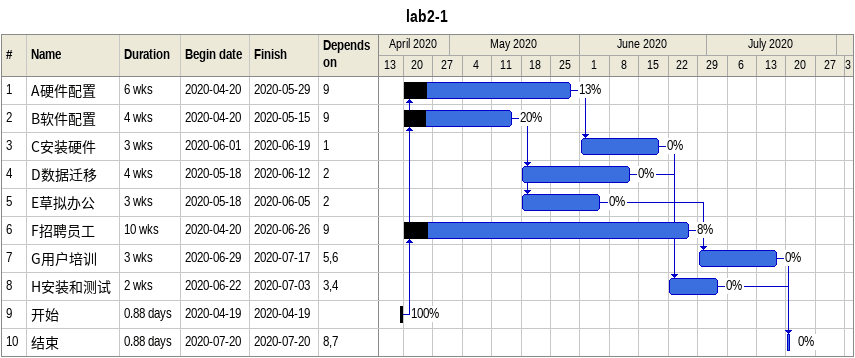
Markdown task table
lab2-1

| ID | Task | Duration | Start | Finish | Predecessors | % complete |
|---|---|---|---|---|---|---|
| 1 | A硬件配置 | 6w | 2020-04-20 | 2020-05-29 | 9 | 13 |
| 2 | B软件配置 | 4w | 2020-04-20 | 2020-05-15 | 9 | 20 |
| 3 | C安装硬件 | 3w | 2020-06-01 | 2020-06-19 | 1 | 0 |
| 4 | D数据迁移 | 4w | 2020-05-18 | 2020-06-12 | 2 | 0 |
| 5 | E草拟办公 | 3w | 2020-05-18 | 2020-06-05 | 2 | 0 |
| 6 | F招聘员工 | 10w | 2020-04-20 | 2020-06-26 | 9 | 8 |
| 7 | G用户培训 | 3w | 2020-06-29 | 2020-07-17 | 5, 6 | 0 |
| 8 | H安装和测试 | 2w | 2020-06-22 | 2020-07-03 | 3, 4 | 0 |
| 9 | 开始 | 0.88d | 2020-04-19 | 2020-04-19 |  | 100 |
| 10 | 结束 | 0.88d | 2020-07-20 | 2020-07-20 | 8, 7 | 0 |
